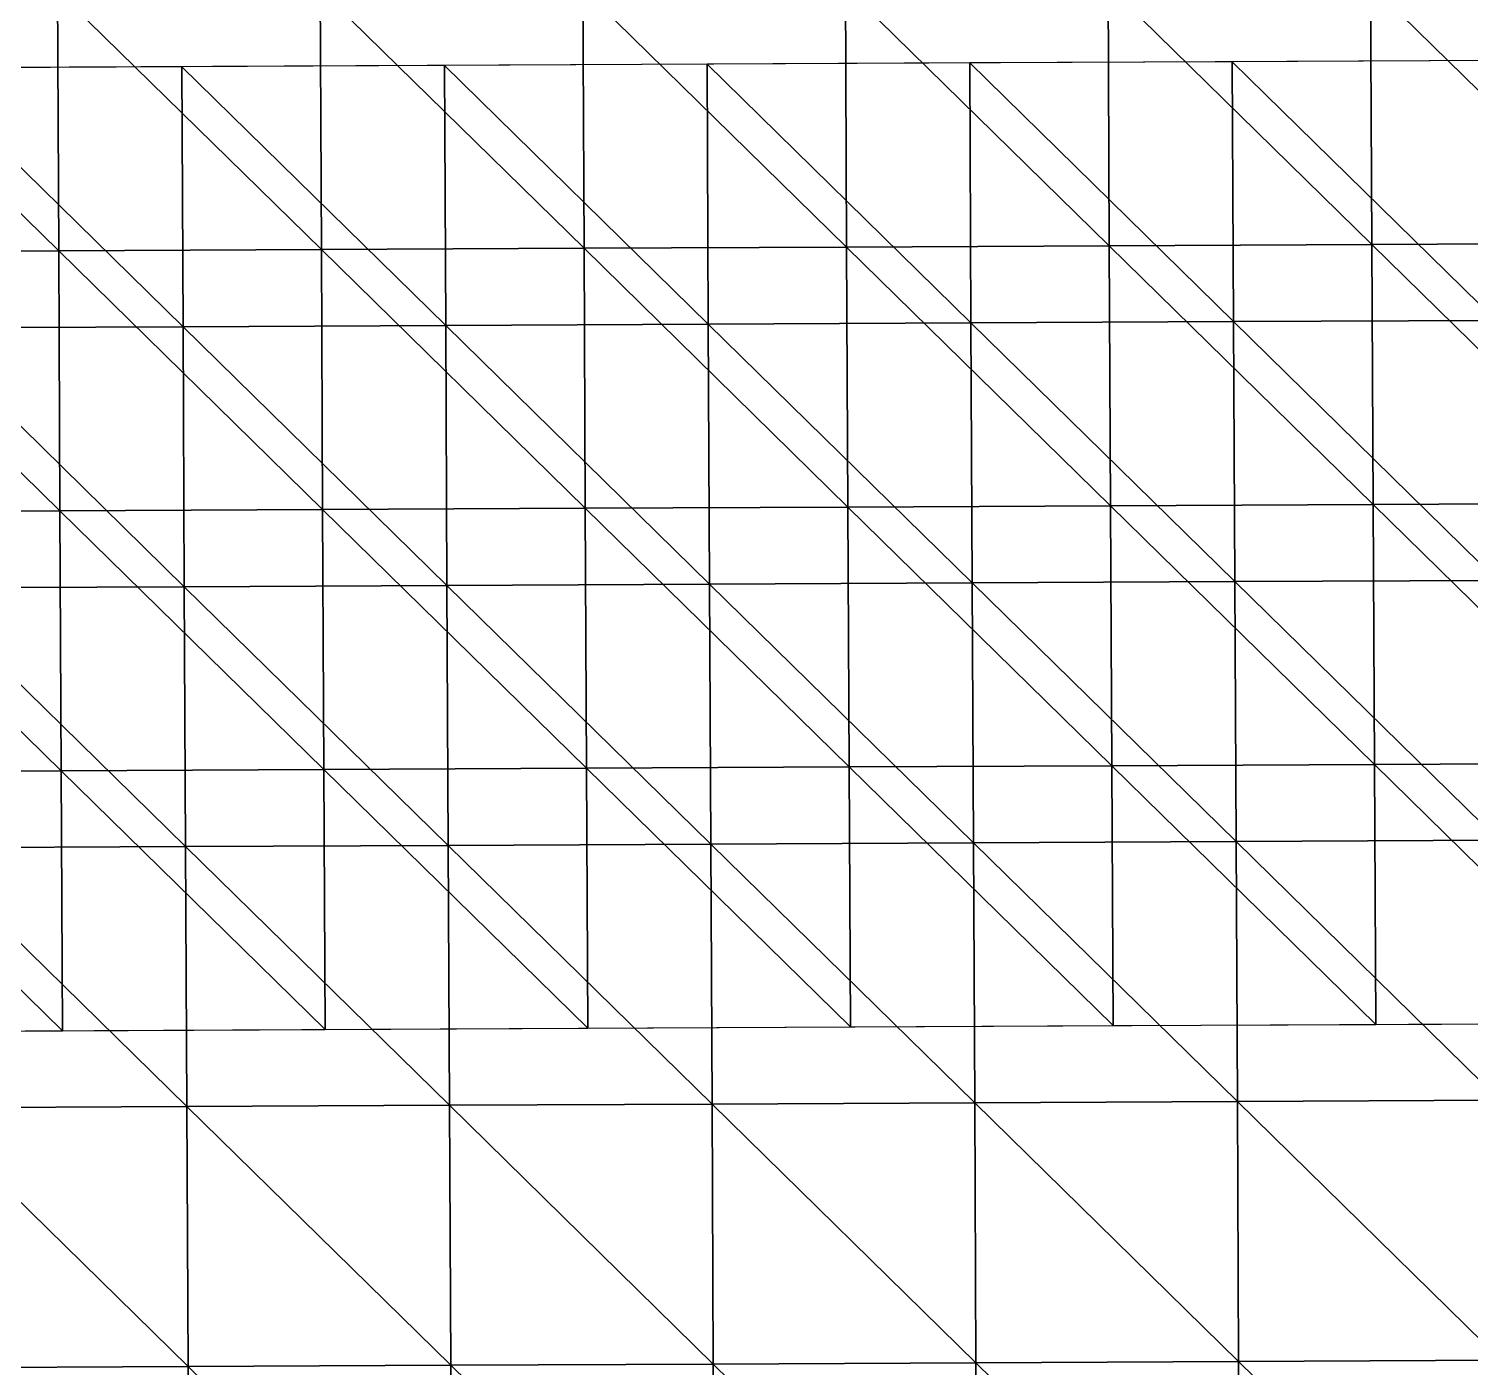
# Model space of a CAD drawing. Extents: x -372 to 678, y -263 to 741.
# Drawn here: x 148.4 to 217.4, y 199.7 to 263.7 of the extents above; entities that cross this region are included whole.
import ezdxf

# ---------------------------------------------------------------- set-up
doc = ezdxf.new("R2010")
doc.units = 0
doc.header["$LTSCALE"] = 0.0254
doc.layers.get('0').update_dxf_attribs({"linetype": 'CONTINUOUS'})
doc.layers.add('LOCATION_SNAPSHOT', color=144, linetype='CONTINUOUS')
doc.layers.add('LOCATION_TERRAIN', color=36, linetype='CONTINUOUS')

# ---------------------------------------------------------------- blocks, each defined once
blk = doc.blocks.new('LOCATION_SNAPSHOT')
at = {"color": 8}
mesh = blk.add_polyface(dxfattribs=at)
corners = [(-369.308, -262.945), (369.306, 262.947), (-371.821, 259.377), (371.824, -259.377)]
mesh.append_faces([[corners[k] for k in face] for face in [(0, 1, 2), (1, 0, 3)]], dxfattribs={"vtx0": -1, "color": 8})
blk = doc.blocks.new('LOCATION_TERRAIN')
at = {"color": 8}
mesh = blk.add_polyface(dxfattribs=at)
corners = [(168.382, 249.542, -0.687), (168.322, 261.978, -0.585), (155.761, 261.918, -1.456)]
mesh.append_faces([[corners[k] for k in face] for face in [(0, 1, 2)]], dxfattribs={"color": 8})
mesh = blk.add_polyface(dxfattribs=at)
corners = [(180.943, 249.602, 0.766), (180.883, 262.039, 1.075), (168.322, 261.978, -0.585)]
mesh.append_faces([[corners[k] for k in face] for face in [(0, 1, 2)]], dxfattribs={"color": 8})
mesh = blk.add_polyface(dxfattribs=at)
corners = [(180.943, 249.602, 0.766), (168.322, 261.978, -0.585), (168.382, 249.542, -0.687)]
mesh.append_faces([[corners[k] for k in face] for face in [(0, 1, 2)]], dxfattribs={"color": 8})
mesh = blk.add_polyface(dxfattribs=at)
corners = [(193.505, 249.663, 2.219), (193.445, 262.099, 2.735), (180.883, 262.039, 1.075)]
mesh.append_faces([[corners[k] for k in face] for face in [(0, 1, 2)]], dxfattribs={"color": 8})
mesh = blk.add_polyface(dxfattribs=at)
corners = [(193.505, 249.663, 2.219), (180.883, 262.039, 1.075), (180.943, 249.602, 0.766)]
mesh.append_faces([[corners[k] for k in face] for face in [(0, 1, 2)]], dxfattribs={"color": 8})
mesh = blk.add_polyface(dxfattribs=at)
corners = [(206.066, 249.723, 3.467), (206.006, 262.16, 4.121), (193.445, 262.099, 2.735)]
mesh.append_faces([[corners[k] for k in face] for face in [(0, 1, 2)]], dxfattribs={"color": 8})
mesh = blk.add_polyface(dxfattribs=at)
corners = [(206.066, 249.723, 3.467), (193.445, 262.099, 2.735), (193.505, 249.663, 2.219)]
mesh.append_faces([[corners[k] for k in face] for face in [(0, 1, 2)]], dxfattribs={"color": 8})
mesh = blk.add_polyface(dxfattribs=at)
corners = [(218.628, 249.784, 3.663), (218.568, 262.22, 4.111), (206.006, 262.16, 4.121)]
mesh.append_faces([[corners[k] for k in face] for face in [(0, 1, 2)]], dxfattribs={"color": 8})
mesh = blk.add_polyface(dxfattribs=at)
corners = [(218.628, 249.784, 3.663), (206.006, 262.16, 4.121), (206.066, 249.723, 3.467)]
mesh.append_faces([[corners[k] for k in face] for face in [(0, 1, 2)]], dxfattribs={"color": 8})
mesh = blk.add_polyface(dxfattribs=at)
corners = [(155.82, 249.481, -1.501), (155.761, 261.918, -1.456), (143.199, 261.857, -2.136)]
mesh.append_faces([[corners[k] for k in face] for face in [(0, 1, 2)]], dxfattribs={"color": 8})
mesh = blk.add_polyface(dxfattribs=at)
corners = [(155.82, 249.481, -1.501), (143.199, 261.857, -2.136), (143.259, 249.421, -2.161)]
mesh.append_faces([[corners[k] for k in face] for face in [(0, 1, 2)]], dxfattribs={"color": 8})
mesh = blk.add_polyface(dxfattribs=at)
corners = [(168.382, 249.542, -0.687), (155.761, 261.918, -1.456), (155.82, 249.481, -1.501)]
mesh.append_faces([[corners[k] for k in face] for face in [(0, 1, 2)]], dxfattribs={"color": 8})
mesh = blk.add_polyface(dxfattribs=at)
corners = [(181.003, 237.166, 0.507), (180.943, 249.602, 0.766), (168.382, 249.542, -0.687)]
mesh.append_faces([[corners[k] for k in face] for face in [(0, 1, 2)]], dxfattribs={"color": 8})
mesh = blk.add_polyface(dxfattribs=at)
corners = [(193.565, 237.227, 1.743), (193.505, 249.663, 2.219), (180.943, 249.602, 0.766)]
mesh.append_faces([[corners[k] for k in face] for face in [(0, 1, 2)]], dxfattribs={"color": 8})
mesh = blk.add_polyface(dxfattribs=at)
corners = [(193.565, 237.227, 1.743), (180.943, 249.602, 0.766), (181.003, 237.166, 0.507)]
mesh.append_faces([[corners[k] for k in face] for face in [(0, 1, 2)]], dxfattribs={"color": 8})
mesh = blk.add_polyface(dxfattribs=at)
corners = [(206.126, 237.287, 2.844), (206.066, 249.723, 3.467), (193.505, 249.663, 2.219)]
mesh.append_faces([[corners[k] for k in face] for face in [(0, 1, 2)]], dxfattribs={"color": 8})
mesh = blk.add_polyface(dxfattribs=at)
corners = [(206.126, 237.287, 2.844), (193.505, 249.663, 2.219), (193.565, 237.227, 1.743)]
mesh.append_faces([[corners[k] for k in face] for face in [(0, 1, 2)]], dxfattribs={"color": 8})
mesh = blk.add_polyface(dxfattribs=at)
corners = [(218.688, 237.348, 3.258), (218.628, 249.784, 3.663), (206.066, 249.723, 3.467)]
mesh.append_faces([[corners[k] for k in face] for face in [(0, 1, 2)]], dxfattribs={"color": 8})
mesh = blk.add_polyface(dxfattribs=at)
corners = [(218.688, 237.348, 3.258), (206.066, 249.723, 3.467), (206.126, 237.287, 2.844)]
mesh.append_faces([[corners[k] for k in face] for face in [(0, 1, 2)]], dxfattribs={"color": 8})
mesh = blk.add_polyface(dxfattribs=at)
corners = [(155.88, 237.045, -1.501), (155.82, 249.481, -1.501), (143.259, 249.421, -2.161)]
mesh.append_faces([[corners[k] for k in face] for face in [(0, 1, 2)]], dxfattribs={"color": 8})
mesh = blk.add_polyface(dxfattribs=at)
corners = [(155.88, 237.045, -1.501), (143.259, 249.421, -2.161), (143.319, 236.984, -2.161)]
mesh.append_faces([[corners[k] for k in face] for face in [(0, 1, 2)]], dxfattribs={"color": 8})
mesh = blk.add_polyface(dxfattribs=at)
corners = [(168.442, 237.106, -0.73), (168.382, 249.542, -0.687), (155.82, 249.481, -1.501)]
mesh.append_faces([[corners[k] for k in face] for face in [(0, 1, 2)]], dxfattribs={"color": 8})
mesh = blk.add_polyface(dxfattribs=at)
corners = [(168.442, 237.106, -0.73), (155.82, 249.481, -1.501), (155.88, 237.045, -1.501)]
mesh.append_faces([[corners[k] for k in face] for face in [(0, 1, 2)]], dxfattribs={"color": 8})
mesh = blk.add_polyface(dxfattribs=at)
corners = [(181.003, 237.166, 0.507), (168.382, 249.542, -0.687), (168.442, 237.106, -0.73)]
mesh.append_faces([[corners[k] for k in face] for face in [(0, 1, 2)]], dxfattribs={"color": 8})
mesh = blk.add_polyface(dxfattribs=at)
corners = [(181.063, 224.73, 0.247), (181.003, 237.166, 0.507), (168.442, 237.106, -0.73)]
mesh.append_faces([[corners[k] for k in face] for face in [(0, 1, 2)]], dxfattribs={"color": 8})
mesh = blk.add_polyface(dxfattribs=at)
corners = [(193.625, 224.79, 1.267), (193.565, 237.227, 1.743), (181.003, 237.166, 0.507)]
mesh.append_faces([[corners[k] for k in face] for face in [(0, 1, 2)]], dxfattribs={"color": 8})
mesh = blk.add_polyface(dxfattribs=at)
corners = [(193.625, 224.79, 1.267), (181.003, 237.166, 0.507), (181.063, 224.73, 0.247)]
mesh.append_faces([[corners[k] for k in face] for face in [(0, 1, 2)]], dxfattribs={"color": 8})
mesh = blk.add_polyface(dxfattribs=at)
corners = [(206.186, 224.851, 2.222), (206.126, 237.287, 2.844), (193.565, 237.227, 1.743)]
mesh.append_faces([[corners[k] for k in face] for face in [(0, 1, 2)]], dxfattribs={"color": 8})
mesh = blk.add_polyface(dxfattribs=at)
corners = [(206.186, 224.851, 2.222), (193.565, 237.227, 1.743), (193.625, 224.79, 1.267)]
mesh.append_faces([[corners[k] for k in face] for face in [(0, 1, 2)]], dxfattribs={"color": 8})
mesh = blk.add_polyface(dxfattribs=at)
corners = [(218.748, 224.911, 2.853), (218.688, 237.348, 3.258), (206.126, 237.287, 2.844)]
mesh.append_faces([[corners[k] for k in face] for face in [(0, 1, 2)]], dxfattribs={"color": 8})
mesh = blk.add_polyface(dxfattribs=at)
corners = [(218.748, 224.911, 2.853), (206.126, 237.287, 2.844), (206.186, 224.851, 2.222)]
mesh.append_faces([[corners[k] for k in face] for face in [(0, 1, 2)]], dxfattribs={"color": 8})
mesh = blk.add_polyface(dxfattribs=at)
corners = [(155.94, 224.609, -1.501), (155.88, 237.045, -1.501), (143.319, 236.984, -2.161)]
mesh.append_faces([[corners[k] for k in face] for face in [(0, 1, 2)]], dxfattribs={"color": 8})
mesh = blk.add_polyface(dxfattribs=at)
corners = [(155.94, 224.609, -1.501), (143.319, 236.984, -2.161), (143.379, 224.548, -2.161)]
mesh.append_faces([[corners[k] for k in face] for face in [(0, 1, 2)]], dxfattribs={"color": 8})
mesh = blk.add_polyface(dxfattribs=at)
corners = [(168.502, 224.669, -0.772), (168.442, 237.106, -0.73), (155.88, 237.045, -1.501)]
mesh.append_faces([[corners[k] for k in face] for face in [(0, 1, 2)]], dxfattribs={"color": 8})
mesh = blk.add_polyface(dxfattribs=at)
corners = [(168.502, 224.669, -0.772), (155.88, 237.045, -1.501), (155.94, 224.609, -1.501)]
mesh.append_faces([[corners[k] for k in face] for face in [(0, 1, 2)]], dxfattribs={"color": 8})
mesh = blk.add_polyface(dxfattribs=at)
corners = [(181.063, 224.73, 0.247), (168.442, 237.106, -0.73), (168.502, 224.669, -0.772)]
mesh.append_faces([[corners[k] for k in face] for face in [(0, 1, 2)]], dxfattribs={"color": 8})
mesh = blk.add_polyface(dxfattribs=at)
corners = [(193.685, 212.354, 2.184), (193.625, 224.79, 1.267), (181.063, 224.73, 0.247)]
mesh.append_faces([[corners[k] for k in face] for face in [(0, 1, 2)]], dxfattribs={"color": 8})
mesh = blk.add_polyface(dxfattribs=at)
corners = [(206.246, 212.415, 3.292), (206.186, 224.851, 2.222), (193.625, 224.79, 1.267)]
mesh.append_faces([[corners[k] for k in face] for face in [(0, 1, 2)]], dxfattribs={"color": 8})
mesh = blk.add_polyface(dxfattribs=at)
corners = [(206.246, 212.415, 3.292), (193.625, 224.79, 1.267), (193.685, 212.354, 2.184)]
mesh.append_faces([[corners[k] for k in face] for face in [(0, 1, 2)]], dxfattribs={"color": 8})
mesh = blk.add_polyface(dxfattribs=at)
corners = [(218.808, 212.475, 4.046), (218.748, 224.911, 2.853), (206.186, 224.851, 2.222)]
mesh.append_faces([[corners[k] for k in face] for face in [(0, 1, 2)]], dxfattribs={"color": 8})
mesh = blk.add_polyface(dxfattribs=at)
corners = [(218.808, 212.475, 4.046), (206.186, 224.851, 2.222), (206.246, 212.415, 3.292)]
mesh.append_faces([[corners[k] for k in face] for face in [(0, 1, 2)]], dxfattribs={"color": 8})
mesh = blk.add_polyface(dxfattribs=at)
corners = [(156, 212.172, -1.159), (155.94, 224.609, -1.501), (143.379, 224.548, -2.161)]
mesh.append_faces([[corners[k] for k in face] for face in [(0, 1, 2)]], dxfattribs={"color": 8})
mesh = blk.add_polyface(dxfattribs=at)
corners = [(156, 212.172, -1.159), (143.379, 224.548, -2.161), (143.439, 212.112, -2.101)]
mesh.append_faces([[corners[k] for k in face] for face in [(0, 1, 2)]], dxfattribs={"color": 8})
mesh = blk.add_polyface(dxfattribs=at)
corners = [(168.562, 212.233, -0.172), (168.502, 224.669, -0.772), (155.94, 224.609, -1.501)]
mesh.append_faces([[corners[k] for k in face] for face in [(0, 1, 2)]], dxfattribs={"color": 8})
mesh = blk.add_polyface(dxfattribs=at)
corners = [(168.562, 212.233, -0.172), (155.94, 224.609, -1.501), (156, 212.172, -1.159)]
mesh.append_faces([[corners[k] for k in face] for face in [(0, 1, 2)]], dxfattribs={"color": 8})
mesh = blk.add_polyface(dxfattribs=at)
corners = [(181.123, 212.294, 1.006), (181.063, 224.73, 0.247), (168.502, 224.669, -0.772)]
mesh.append_faces([[corners[k] for k in face] for face in [(0, 1, 2)]], dxfattribs={"color": 8})
mesh = blk.add_polyface(dxfattribs=at)
corners = [(181.123, 212.294, 1.006), (168.502, 224.669, -0.772), (168.562, 212.233, -0.172)]
mesh.append_faces([[corners[k] for k in face] for face in [(0, 1, 2)]], dxfattribs={"color": 8})
mesh = blk.add_polyface(dxfattribs=at)
corners = [(193.685, 212.354, 2.184), (181.063, 224.73, 0.247), (181.123, 212.294, 1.006)]
mesh.append_faces([[corners[k] for k in face] for face in [(0, 1, 2)]], dxfattribs={"color": 8})
mesh = blk.add_polyface(dxfattribs=at)
corners = [(193.745, 199.918, 3.318), (193.685, 212.354, 2.184), (181.123, 212.294, 1.006)]
mesh.append_faces([[corners[k] for k in face] for face in [(0, 1, 2)]], dxfattribs={"color": 8})
mesh = blk.add_polyface(dxfattribs=at)
corners = [(206.306, 199.978, 4.625), (206.246, 212.415, 3.292), (193.685, 212.354, 2.184)]
mesh.append_faces([[corners[k] for k in face] for face in [(0, 1, 2)]], dxfattribs={"color": 8})
mesh = blk.add_polyface(dxfattribs=at)
corners = [(206.306, 199.978, 4.625), (193.685, 212.354, 2.184), (193.745, 199.918, 3.318)]
mesh.append_faces([[corners[k] for k in face] for face in [(0, 1, 2)]], dxfattribs={"color": 8})
mesh = blk.add_polyface(dxfattribs=at)
corners = [(218.868, 200.039, 5.488), (218.808, 212.475, 4.046), (206.246, 212.415, 3.292)]
mesh.append_faces([[corners[k] for k in face] for face in [(0, 1, 2)]], dxfattribs={"color": 8})
mesh = blk.add_polyface(dxfattribs=at)
corners = [(218.868, 200.039, 5.488), (206.246, 212.415, 3.292), (206.306, 199.978, 4.625)]
mesh.append_faces([[corners[k] for k in face] for face in [(0, 1, 2)]], dxfattribs={"color": 8})
mesh = blk.add_polyface(dxfattribs=at)
corners = [(156.06, 199.736, -0.764), (156, 212.172, -1.159), (143.439, 212.112, -2.101)]
mesh.append_faces([[corners[k] for k in face] for face in [(0, 1, 2)]], dxfattribs={"color": 8})
mesh = blk.add_polyface(dxfattribs=at)
corners = [(156.06, 199.736, -0.764), (143.439, 212.112, -2.101), (143.499, 199.676, -2.031)]
mesh.append_faces([[corners[k] for k in face] for face in [(0, 1, 2)]], dxfattribs={"color": 8})
mesh = blk.add_polyface(dxfattribs=at)
corners = [(168.622, 199.797, 0.528), (168.562, 212.233, -0.172), (156, 212.172, -1.159)]
mesh.append_faces([[corners[k] for k in face] for face in [(0, 1, 2)]], dxfattribs={"color": 8})
mesh = blk.add_polyface(dxfattribs=at)
corners = [(168.622, 199.797, 0.528), (156, 212.172, -1.159), (156.06, 199.736, -0.764)]
mesh.append_faces([[corners[k] for k in face] for face in [(0, 1, 2)]], dxfattribs={"color": 8})
mesh = blk.add_polyface(dxfattribs=at)
corners = [(181.183, 199.857, 1.923), (181.123, 212.294, 1.006), (168.562, 212.233, -0.172)]
mesh.append_faces([[corners[k] for k in face] for face in [(0, 1, 2)]], dxfattribs={"color": 8})
mesh = blk.add_polyface(dxfattribs=at)
corners = [(181.183, 199.857, 1.923), (168.562, 212.233, -0.172), (168.622, 199.797, 0.528)]
mesh.append_faces([[corners[k] for k in face] for face in [(0, 1, 2)]], dxfattribs={"color": 8})
mesh = blk.add_polyface(dxfattribs=at)
corners = [(193.745, 199.918, 3.318), (181.123, 212.294, 1.006), (181.183, 199.857, 1.923)]
mesh.append_faces([[corners[k] for k in face] for face in [(0, 1, 2)]], dxfattribs={"color": 8})
mesh = blk.add_polyface(dxfattribs=at)
corners = [(193.805, 187.482, 4.452), (193.745, 199.918, 3.318), (181.183, 199.857, 1.923)]
mesh.append_faces([[corners[k] for k in face] for face in [(0, 1, 2)]], dxfattribs={"color": 8})
mesh = blk.add_polyface(dxfattribs=at)
corners = [(206.366, 187.542, 5.959), (206.306, 199.978, 4.625), (193.745, 199.918, 3.318)]
mesh.append_faces([[corners[k] for k in face] for face in [(0, 1, 2)]], dxfattribs={"color": 8})
mesh = blk.add_polyface(dxfattribs=at)
corners = [(206.366, 187.542, 5.959), (193.745, 199.918, 3.318), (193.805, 187.482, 4.452)]
mesh.append_faces([[corners[k] for k in face] for face in [(0, 1, 2)]], dxfattribs={"color": 8})
mesh = blk.add_polyface(dxfattribs=at)
corners = [(218.928, 187.603, 6.93), (218.868, 200.039, 5.488), (206.306, 199.978, 4.625)]
mesh.append_faces([[corners[k] for k in face] for face in [(0, 1, 2)]], dxfattribs={"color": 8})
mesh = blk.add_polyface(dxfattribs=at)
corners = [(218.928, 187.603, 6.93), (206.306, 199.978, 4.625), (206.366, 187.542, 5.959)]
mesh.append_faces([[corners[k] for k in face] for face in [(0, 1, 2)]], dxfattribs={"color": 8})
mesh = blk.add_polyface(dxfattribs=at)
corners = [(156.12, 187.3, -0.368), (156.06, 199.736, -0.764), (143.499, 199.676, -2.031)]
mesh.append_faces([[corners[k] for k in face] for face in [(0, 1, 2)]], dxfattribs={"color": 8})
mesh = blk.add_polyface(dxfattribs=at)
corners = [(168.682, 187.36, 1.228), (168.622, 199.797, 0.528), (156.06, 199.736, -0.764)]
mesh.append_faces([[corners[k] for k in face] for face in [(0, 1, 2)]], dxfattribs={"color": 8})
mesh = blk.add_polyface(dxfattribs=at)
corners = [(168.682, 187.36, 1.228), (156.06, 199.736, -0.764), (156.12, 187.3, -0.368)]
mesh.append_faces([[corners[k] for k in face] for face in [(0, 1, 2)]], dxfattribs={"color": 8})
mesh = blk.add_polyface(dxfattribs=at)
corners = [(181.243, 187.421, 2.84), (181.183, 199.857, 1.923), (168.622, 199.797, 0.528)]
mesh.append_faces([[corners[k] for k in face] for face in [(0, 1, 2)]], dxfattribs={"color": 8})
mesh = blk.add_polyface(dxfattribs=at)
corners = [(181.243, 187.421, 2.84), (168.622, 199.797, 0.528), (168.682, 187.36, 1.228)]
mesh.append_faces([[corners[k] for k in face] for face in [(0, 1, 2)]], dxfattribs={"color": 8})
mesh = blk.add_polyface(dxfattribs=at)
corners = [(193.805, 187.482, 4.452), (181.183, 199.857, 1.923), (181.243, 187.421, 2.84)]
mesh.append_faces([[corners[k] for k in face] for face in [(0, 1, 2)]], dxfattribs={"color": 8})
blk = doc.blocks.new('LOCATION_SNAPSHOT_1')
at = {"color": 8}
mesh = blk.add_polyface(dxfattribs=at)
corners = [(-63.49, 214.773), (675.116, 740.668), (-66.007, 737.092), (677.638, 218.347)]
mesh.append_faces([[corners[k] for k in face] for face in [(0, 1, 2), (1, 0, 3)]], dxfattribs={"vtx0": -1, "color": 8})
blk = doc.blocks.new('LOCATION_TERRAIN_1')
at = {"color": 8}
mesh = blk.add_polyface(dxfattribs=at)
corners = [(149.875, 253.11, -1.813), (149.815, 265.546, -1.665), (137.254, 265.486, -2.409)]
mesh.append_faces([[corners[k] for k in face] for face in [(0, 1, 2)]], dxfattribs={"color": 8})
mesh = blk.add_polyface(dxfattribs=at)
corners = [(149.875, 253.11, -1.813), (137.254, 265.486, -2.409), (137.313, 253.05, -2.473)]
mesh.append_faces([[corners[k] for k in face] for face in [(0, 1, 2)]], dxfattribs={"color": 8})
mesh = blk.add_polyface(dxfattribs=at)
corners = [(162.436, 253.171, -1.153), (162.376, 265.607, -0.921), (149.815, 265.546, -1.665)]
mesh.append_faces([[corners[k] for k in face] for face in [(0, 1, 2)]], dxfattribs={"color": 8})
mesh = blk.add_polyface(dxfattribs=at)
corners = [(162.436, 253.171, -1.153), (149.815, 265.546, -1.665), (149.875, 253.11, -1.813)]
mesh.append_faces([[corners[k] for k in face] for face in [(0, 1, 2)]], dxfattribs={"color": 8})
mesh = blk.add_polyface(dxfattribs=at)
corners = [(174.998, 253.231, 0.126), (174.938, 265.668, 0.508), (162.376, 265.607, -0.921)]
mesh.append_faces([[corners[k] for k in face] for face in [(0, 1, 2)]], dxfattribs={"color": 8})
mesh = blk.add_polyface(dxfattribs=at)
corners = [(174.998, 253.231, 0.126), (162.376, 265.607, -0.921), (162.436, 253.171, -1.153)]
mesh.append_faces([[corners[k] for k in face] for face in [(0, 1, 2)]], dxfattribs={"color": 8})
mesh = blk.add_polyface(dxfattribs=at)
corners = [(187.559, 253.292, 1.643), (187.499, 265.728, 2.2), (174.938, 265.668, 0.508)]
mesh.append_faces([[corners[k] for k in face] for face in [(0, 1, 2)]], dxfattribs={"color": 8})
mesh = blk.add_polyface(dxfattribs=at)
corners = [(187.559, 253.292, 1.643), (174.938, 265.668, 0.508), (174.998, 253.231, 0.126)]
mesh.append_faces([[corners[k] for k in face] for face in [(0, 1, 2)]], dxfattribs={"color": 8})
mesh = blk.add_polyface(dxfattribs=at)
corners = [(200.121, 253.353, 3.16), (200.061, 265.789, 3.892), (187.499, 265.728, 2.2)]
mesh.append_faces([[corners[k] for k in face] for face in [(0, 1, 2)]], dxfattribs={"color": 8})
mesh = blk.add_polyface(dxfattribs=at)
corners = [(200.121, 253.353, 3.16), (187.499, 265.728, 2.2), (187.559, 253.292, 1.643)]
mesh.append_faces([[corners[k] for k in face] for face in [(0, 1, 2)]], dxfattribs={"color": 8})
mesh = blk.add_polyface(dxfattribs=at)
corners = [(212.682, 253.413, 3.72), (212.622, 265.849, 4.384), (200.061, 265.789, 3.892)]
mesh.append_faces([[corners[k] for k in face] for face in [(0, 1, 2)]], dxfattribs={"color": 8})
mesh = blk.add_polyface(dxfattribs=at)
corners = [(212.682, 253.413, 3.72), (200.061, 265.789, 3.892), (200.121, 253.353, 3.16)]
mesh.append_faces([[corners[k] for k in face] for face in [(0, 1, 2)]], dxfattribs={"color": 8})
mesh = blk.add_polyface(dxfattribs=at)
corners = [(225.244, 253.474, 3.853), (225.184, 265.91, 4.342), (212.622, 265.849, 4.384)]
mesh.append_faces([[corners[k] for k in face] for face in [(0, 1, 2)]], dxfattribs={"color": 8})
mesh = blk.add_polyface(dxfattribs=at)
corners = [(225.244, 253.474, 3.853), (212.622, 265.849, 4.384), (212.682, 253.413, 3.72)]
mesh.append_faces([[corners[k] for k in face] for face in [(0, 1, 2)]], dxfattribs={"color": 8})
mesh = blk.add_polyface(dxfattribs=at)
corners = [(149.935, 240.674, -1.813), (149.875, 253.11, -1.813), (137.313, 253.05, -2.473)]
mesh.append_faces([[corners[k] for k in face] for face in [(0, 1, 2)]], dxfattribs={"color": 8})
mesh = blk.add_polyface(dxfattribs=at)
corners = [(149.935, 240.674, -1.813), (137.313, 253.05, -2.473), (137.373, 240.614, -2.473)]
mesh.append_faces([[corners[k] for k in face] for face in [(0, 1, 2)]], dxfattribs={"color": 8})
mesh = blk.add_polyface(dxfattribs=at)
corners = [(162.496, 240.735, -1.153), (162.436, 253.171, -1.153), (149.875, 253.11, -1.813)]
mesh.append_faces([[corners[k] for k in face] for face in [(0, 1, 2)]], dxfattribs={"color": 8})
mesh = blk.add_polyface(dxfattribs=at)
corners = [(162.496, 240.735, -1.153), (149.875, 253.11, -1.813), (149.935, 240.674, -1.813)]
mesh.append_faces([[corners[k] for k in face] for face in [(0, 1, 2)]], dxfattribs={"color": 8})
mesh = blk.add_polyface(dxfattribs=at)
corners = [(175.058, 240.795, -0.031), (174.998, 253.231, 0.126), (162.436, 253.171, -1.153)]
mesh.append_faces([[corners[k] for k in face] for face in [(0, 1, 2)]], dxfattribs={"color": 8})
mesh = blk.add_polyface(dxfattribs=at)
corners = [(175.058, 240.795, -0.031), (162.436, 253.171, -1.153), (162.496, 240.735, -1.153)]
mesh.append_faces([[corners[k] for k in face] for face in [(0, 1, 2)]], dxfattribs={"color": 8})
mesh = blk.add_polyface(dxfattribs=at)
corners = [(187.619, 240.856, 1.269), (187.559, 253.292, 1.643), (174.998, 253.231, 0.126)]
mesh.append_faces([[corners[k] for k in face] for face in [(0, 1, 2)]], dxfattribs={"color": 8})
mesh = blk.add_polyface(dxfattribs=at)
corners = [(187.619, 240.856, 1.269), (174.998, 253.231, 0.126), (175.058, 240.795, -0.031)]
mesh.append_faces([[corners[k] for k in face] for face in [(0, 1, 2)]], dxfattribs={"color": 8})
mesh = blk.add_polyface(dxfattribs=at)
corners = [(200.181, 240.916, 2.569), (200.121, 253.353, 3.16), (187.559, 253.292, 1.643)]
mesh.append_faces([[corners[k] for k in face] for face in [(0, 1, 2)]], dxfattribs={"color": 8})
mesh = blk.add_polyface(dxfattribs=at)
corners = [(200.181, 240.916, 2.569), (187.559, 253.292, 1.643), (187.619, 240.856, 1.269)]
mesh.append_faces([[corners[k] for k in face] for face in [(0, 1, 2)]], dxfattribs={"color": 8})
mesh = blk.add_polyface(dxfattribs=at)
corners = [(212.742, 240.977, 3.212), (212.682, 253.413, 3.72), (200.121, 253.353, 3.16)]
mesh.append_faces([[corners[k] for k in face] for face in [(0, 1, 2)]], dxfattribs={"color": 8})
mesh = blk.add_polyface(dxfattribs=at)
corners = [(212.742, 240.977, 3.212), (200.121, 253.353, 3.16), (200.181, 240.916, 2.569)]
mesh.append_faces([[corners[k] for k in face] for face in [(0, 1, 2)]], dxfattribs={"color": 8})
mesh = blk.add_polyface(dxfattribs=at)
corners = [(225.304, 241.037, 3.562), (225.244, 253.474, 3.853), (212.682, 253.413, 3.72)]
mesh.append_faces([[corners[k] for k in face] for face in [(0, 1, 2)]], dxfattribs={"color": 8})
mesh = blk.add_polyface(dxfattribs=at)
corners = [(225.304, 241.037, 3.562), (212.682, 253.413, 3.72), (212.742, 240.977, 3.212)]
mesh.append_faces([[corners[k] for k in face] for face in [(0, 1, 2)]], dxfattribs={"color": 8})
mesh = blk.add_polyface(dxfattribs=at)
corners = [(149.995, 228.238, -1.813), (149.935, 240.674, -1.813), (137.373, 240.614, -2.473)]
mesh.append_faces([[corners[k] for k in face] for face in [(0, 1, 2)]], dxfattribs={"color": 8})
mesh = blk.add_polyface(dxfattribs=at)
corners = [(149.995, 228.238, -1.813), (137.373, 240.614, -2.473), (137.433, 228.177, -2.473)]
mesh.append_faces([[corners[k] for k in face] for face in [(0, 1, 2)]], dxfattribs={"color": 8})
mesh = blk.add_polyface(dxfattribs=at)
corners = [(162.556, 228.298, -1.153), (162.496, 240.735, -1.153), (149.935, 240.674, -1.813)]
mesh.append_faces([[corners[k] for k in face] for face in [(0, 1, 2)]], dxfattribs={"color": 8})
mesh = blk.add_polyface(dxfattribs=at)
corners = [(162.556, 228.298, -1.153), (149.935, 240.674, -1.813), (149.995, 228.238, -1.813)]
mesh.append_faces([[corners[k] for k in face] for face in [(0, 1, 2)]], dxfattribs={"color": 8})
mesh = blk.add_polyface(dxfattribs=at)
corners = [(175.118, 228.359, -0.187), (175.058, 240.795, -0.031), (162.496, 240.735, -1.153)]
mesh.append_faces([[corners[k] for k in face] for face in [(0, 1, 2)]], dxfattribs={"color": 8})
mesh = blk.add_polyface(dxfattribs=at)
corners = [(175.118, 228.359, -0.187), (162.496, 240.735, -1.153), (162.556, 228.298, -1.153)]
mesh.append_faces([[corners[k] for k in face] for face in [(0, 1, 2)]], dxfattribs={"color": 8})
mesh = blk.add_polyface(dxfattribs=at)
corners = [(187.679, 228.42, 0.896), (187.619, 240.856, 1.269), (175.058, 240.795, -0.031)]
mesh.append_faces([[corners[k] for k in face] for face in [(0, 1, 2)]], dxfattribs={"color": 8})
mesh = blk.add_polyface(dxfattribs=at)
corners = [(187.679, 228.42, 0.896), (175.058, 240.795, -0.031), (175.118, 228.359, -0.187)]
mesh.append_faces([[corners[k] for k in face] for face in [(0, 1, 2)]], dxfattribs={"color": 8})
mesh = blk.add_polyface(dxfattribs=at)
corners = [(200.241, 228.48, 1.979), (200.181, 240.916, 2.569), (187.619, 240.856, 1.269)]
mesh.append_faces([[corners[k] for k in face] for face in [(0, 1, 2)]], dxfattribs={"color": 8})
mesh = blk.add_polyface(dxfattribs=at)
corners = [(200.241, 228.48, 1.979), (187.619, 240.856, 1.269), (187.679, 228.42, 0.896)]
mesh.append_faces([[corners[k] for k in face] for face in [(0, 1, 2)]], dxfattribs={"color": 8})
mesh = blk.add_polyface(dxfattribs=at)
corners = [(212.802, 228.541, 2.705), (212.742, 240.977, 3.212), (200.181, 240.916, 2.569)]
mesh.append_faces([[corners[k] for k in face] for face in [(0, 1, 2)]], dxfattribs={"color": 8})
mesh = blk.add_polyface(dxfattribs=at)
corners = [(212.802, 228.541, 2.705), (200.181, 240.916, 2.569), (200.241, 228.48, 1.979)]
mesh.append_faces([[corners[k] for k in face] for face in [(0, 1, 2)]], dxfattribs={"color": 8})
mesh = blk.add_polyface(dxfattribs=at)
corners = [(225.364, 228.601, 3.271), (225.304, 241.037, 3.562), (212.742, 240.977, 3.212)]
mesh.append_faces([[corners[k] for k in face] for face in [(0, 1, 2)]], dxfattribs={"color": 8})
mesh = blk.add_polyface(dxfattribs=at)
corners = [(225.364, 228.601, 3.271), (212.742, 240.977, 3.212), (212.802, 228.541, 2.705)]
mesh.append_faces([[corners[k] for k in face] for face in [(0, 1, 2)]], dxfattribs={"color": 8})
mesh = blk.add_polyface(dxfattribs=at)
corners = [(150.055, 215.802, -1.675), (149.995, 228.238, -1.813), (137.433, 228.177, -2.473)]
mesh.append_faces([[corners[k] for k in face] for face in [(0, 1, 2)]], dxfattribs={"color": 8})
mesh = blk.add_polyface(dxfattribs=at)
corners = [(162.616, 215.862, -0.829), (162.556, 228.298, -1.153), (149.995, 228.238, -1.813)]
mesh.append_faces([[corners[k] for k in face] for face in [(0, 1, 2)]], dxfattribs={"color": 8})
mesh = blk.add_polyface(dxfattribs=at)
corners = [(162.616, 215.862, -0.829), (149.995, 228.238, -1.813), (150.055, 215.802, -1.675)]
mesh.append_faces([[corners[k] for k in face] for face in [(0, 1, 2)]], dxfattribs={"color": 8})
mesh = blk.add_polyface(dxfattribs=at)
corners = [(175.178, 215.923, 0.211), (175.118, 228.359, -0.187), (162.556, 228.298, -1.153)]
mesh.append_faces([[corners[k] for k in face] for face in [(0, 1, 2)]], dxfattribs={"color": 8})
mesh = blk.add_polyface(dxfattribs=at)
corners = [(175.178, 215.923, 0.211), (162.556, 228.298, -1.153), (162.616, 215.862, -0.829)]
mesh.append_faces([[corners[k] for k in face] for face in [(0, 1, 2)]], dxfattribs={"color": 8})
mesh = blk.add_polyface(dxfattribs=at)
corners = [(187.739, 215.983, 1.325), (187.679, 228.42, 0.896), (175.118, 228.359, -0.187)]
mesh.append_faces([[corners[k] for k in face] for face in [(0, 1, 2)]], dxfattribs={"color": 8})
mesh = blk.add_polyface(dxfattribs=at)
corners = [(187.739, 215.983, 1.325), (175.118, 228.359, -0.187), (175.178, 215.923, 0.211)]
mesh.append_faces([[corners[k] for k in face] for face in [(0, 1, 2)]], dxfattribs={"color": 8})
mesh = blk.add_polyface(dxfattribs=at)
corners = [(200.301, 216.044, 2.438), (200.241, 228.48, 1.979), (187.679, 228.42, 0.896)]
mesh.append_faces([[corners[k] for k in face] for face in [(0, 1, 2)]], dxfattribs={"color": 8})
mesh = blk.add_polyface(dxfattribs=at)
corners = [(200.301, 216.044, 2.438), (187.679, 228.42, 0.896), (187.739, 215.983, 1.325)]
mesh.append_faces([[corners[k] for k in face] for face in [(0, 1, 2)]], dxfattribs={"color": 8})
mesh = blk.add_polyface(dxfattribs=at)
corners = [(212.862, 216.105, 3.281), (212.802, 228.541, 2.705), (200.241, 228.48, 1.979)]
mesh.append_faces([[corners[k] for k in face] for face in [(0, 1, 2)]], dxfattribs={"color": 8})
mesh = blk.add_polyface(dxfattribs=at)
corners = [(212.862, 216.105, 3.281), (200.241, 228.48, 1.979), (200.301, 216.044, 2.438)]
mesh.append_faces([[corners[k] for k in face] for face in [(0, 1, 2)]], dxfattribs={"color": 8})
mesh = blk.add_polyface(dxfattribs=at)
corners = [(225.424, 216.165, 4.003), (225.364, 228.601, 3.271), (212.802, 228.541, 2.705)]
mesh.append_faces([[corners[k] for k in face] for face in [(0, 1, 2)]], dxfattribs={"color": 8})
mesh = blk.add_polyface(dxfattribs=at)
corners = [(225.424, 216.165, 4.003), (212.802, 228.541, 2.705), (212.862, 216.105, 3.281)]
mesh.append_faces([[corners[k] for k in face] for face in [(0, 1, 2)]], dxfattribs={"color": 8})
mesh = blk.add_polyface(dxfattribs=at)
corners = [(150.055, 215.802, -1.675), (137.433, 228.177, -2.473), (137.493, 215.741, -2.521)]
mesh.append_faces([[corners[k] for k in face] for face in [(0, 1, 2)]], dxfattribs={"color": 8})

msp = doc.modelspace()

# ---------------------------------------------------------------- block references
at = {"layer": 'LOCATION_SNAPSHOT', "color": 0}
for name in ['LOCATION_SNAPSHOT_1', 'LOCATION_SNAPSHOT']:
    msp.add_blockref(name, (0, 0), dxfattribs=at)
at = {"layer": 'LOCATION_TERRAIN', "color": 0}
for name in ['LOCATION_TERRAIN_1', 'LOCATION_TERRAIN']:
    msp.add_blockref(name, (0, 0), dxfattribs=at)

doc.saveas('drawing.dxf')
